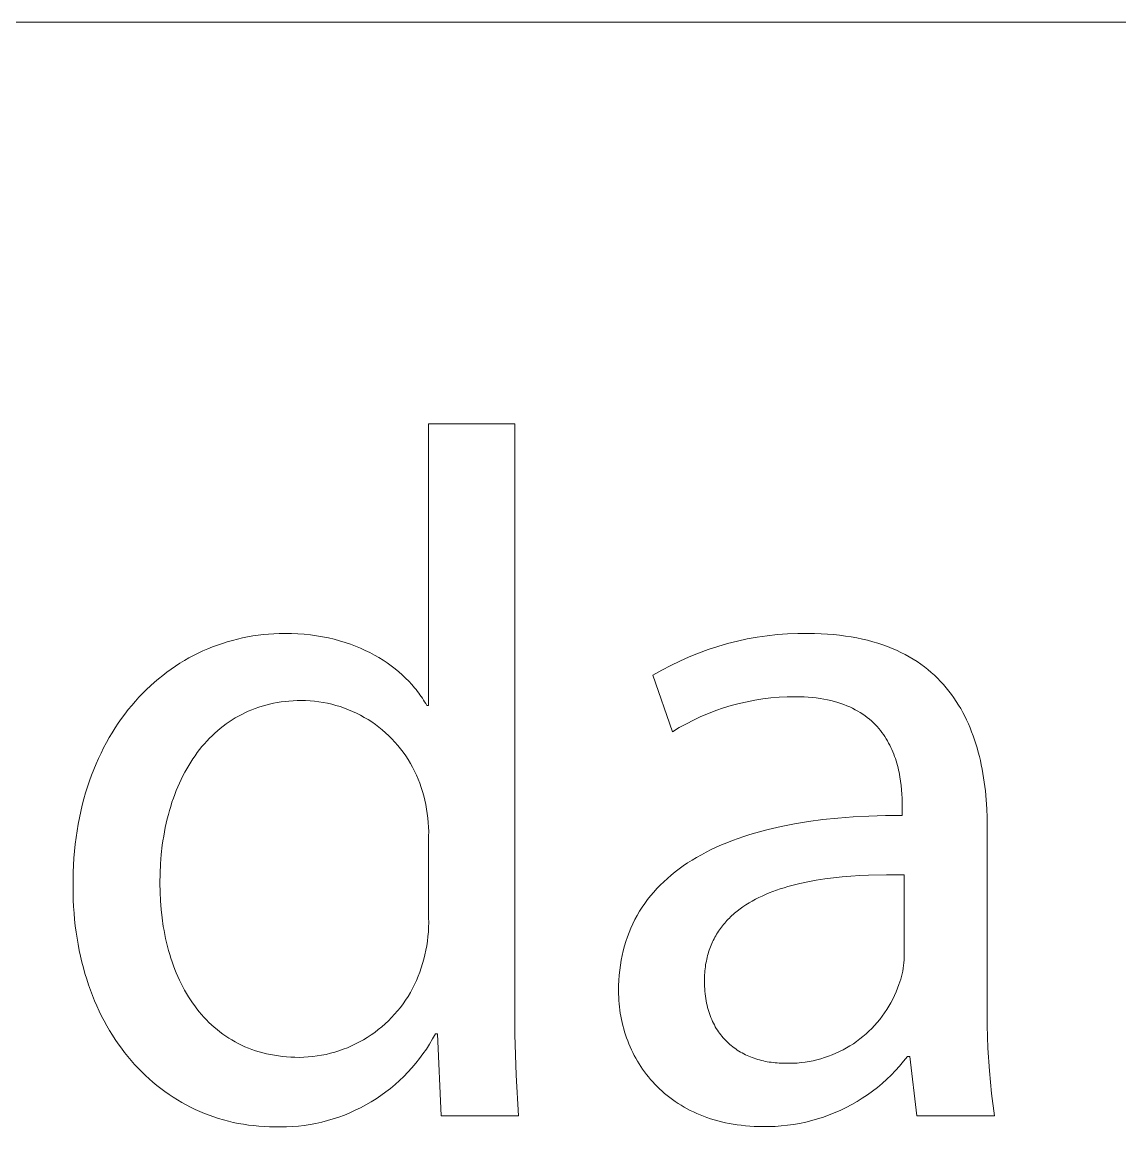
# Model space of a CAD drawing. Header units: millimetres. Extents: x -2163 to 4354, y -841 to 3711.
# Drawn here: x 4141.4 to 4214.9, y -186.7 to -112.8 of the extents above; entities that cross this region are included whole.
import ezdxf

# ---------------------------------------------------------------- set-up
doc = ezdxf.new("R2010")
doc.units = ezdxf.units.MM
doc.header["$MEASUREMENT"] = 0
doc.layers.add('Domyślny', color=7, linetype='Continuous', true_color=0x000000)

msp = doc.modelspace()

# ---------------------------------------------------------------- linework, layer by layer
at = {"layer": 'Domyślny', "color": 18, "lineweight": 15, "true_color": 0x000000}
for p, q in [((4347.689, -112.813), (1891.213, -112.813)), ((4168.602, -158.528), (4168.602, -139.692)), ((4168.602, -139.692), (4174.374, -139.692)), ((4174.374, -139.692), (4174.374, -177.819)), ((4157.892, -153.753), (4158.248, -153.729)), ((4158.248, -153.729), (4158.607, -153.715)), ((4158.607, -153.715), (4158.967, -153.71)), ((4158.967, -153.71), (4159.412, -153.717)), ((4159.412, -153.717), (4159.848, -153.736)), ((4192.627, -153.744), (4193.306, -153.717)), ((4193.306, -153.717), (4193.986, -153.715)), ((4193.986, -153.715), (4194.433, -153.72)), ((4194.433, -153.72), (4194.869, -153.734)), ((4194.869, -153.734), (4195.294, -153.757)), ((4154.463, -154.488), (4154.793, -154.374)), ((4154.793, -154.374), (4155.126, -154.27)), ((4155.126, -154.27), (4155.463, -154.173)), ((4155.463, -154.173), (4155.802, -154.086)), ((4155.802, -154.086), (4156.144, -154.008)), ((4156.144, -154.008), (4156.488, -153.939)), ((4156.488, -153.939), (4156.836, -153.878)), ((4156.836, -153.878), (4157.186, -153.827)), ((4157.186, -153.827), (4157.538, -153.785)), ((4157.538, -153.785), (4157.892, -153.753)), ((4159.848, -153.736), (4160.276, -153.768)), ((4160.276, -153.768), (4160.694, -153.812)), ((4160.694, -153.812), (4161.103, -153.868)), ((4161.103, -153.868), (4161.502, -153.936)), ((4161.502, -153.936), (4161.893, -154.014)), ((4161.893, -154.014), (4162.274, -154.103)), ((4162.274, -154.103), (4162.646, -154.203)), ((4162.646, -154.203), (4163.008, -154.312)), ((4163.008, -154.312), (4163.361, -154.431)), ((4163.361, -154.431), (4163.704, -154.56)), ((4187.951, -154.58), (4188.605, -154.391)), ((4188.605, -154.391), (4189.265, -154.225)), ((4189.265, -154.225), (4189.929, -154.083)), ((4189.929, -154.083), (4190.599, -153.963)), ((4190.599, -153.963), (4191.272, -153.866)), ((4191.272, -153.866), (4191.948, -153.793)), ((4191.948, -153.793), (4192.627, -153.744)), ((4195.294, -153.757), (4195.709, -153.79)), ((4195.709, -153.79), (4196.114, -153.832)), ((4196.114, -153.832), (4196.509, -153.883)), ((4196.509, -153.883), (4196.893, -153.942)), ((4196.893, -153.942), (4197.268, -154.01)), ((4197.268, -154.01), (4197.633, -154.086)), ((4197.633, -154.086), (4197.989, -154.17)), ((4197.989, -154.17), (4198.335, -154.263)), ((4198.335, -154.263), (4198.672, -154.363)), ((4198.672, -154.363), (4198.999, -154.472)), ((4198.999, -154.472), (4199.317, -154.587)), ((4152.558, -155.352), (4152.866, -155.187)), ((4152.866, -155.187), (4153.178, -155.03)), ((4153.178, -155.03), (4153.494, -154.882)), ((4153.494, -154.882), (4153.813, -154.742)), ((4153.813, -154.742), (4154.137, -154.611)), ((4154.137, -154.611), (4154.463, -154.488)), ((4163.704, -154.56), (4164.038, -154.697)), ((4164.038, -154.697), (4164.362, -154.843)), ((4164.362, -154.843), (4164.676, -154.997)), ((4164.676, -154.997), (4164.981, -155.159)), ((4164.981, -155.159), (4165.275, -155.328)), ((4186.036, -155.279), (4186.666, -155.024)), ((4186.666, -155.024), (4187.305, -154.791)), ((4187.305, -154.791), (4187.951, -154.58)), ((4199.317, -154.587), (4199.626, -154.711)), ((4199.626, -154.711), (4199.926, -154.841)), ((4199.926, -154.841), (4200.217, -154.979)), ((4200.217, -154.979), (4200.5, -155.124)), ((4200.5, -155.124), (4200.774, -155.275)), ((4151.368, -156.097), (4151.659, -155.898)), ((4151.659, -155.898), (4151.954, -155.708)), ((4151.954, -155.708), (4152.254, -155.526)), ((4152.254, -155.526), (4152.558, -155.352)), ((4165.275, -155.328), (4165.56, -155.505)), ((4165.56, -155.505), (4165.835, -155.689)), ((4165.835, -155.689), (4166.099, -155.878)), ((4166.099, -155.878), (4166.354, -156.074)), ((4184.203, -156.174), (4184.803, -155.855)), ((4184.803, -155.855), (4185.415, -155.556)), ((4185.415, -155.556), (4186.036, -155.279)), ((4200.774, -155.275), (4201.039, -155.433)), ((4201.039, -155.433), (4201.296, -155.598)), ((4201.296, -155.598), (4201.544, -155.769)), ((4201.544, -155.769), (4201.785, -155.946)), ((4201.785, -155.946), (4202.017, -156.129)), ((4150.522, -156.741), (4150.799, -156.518)), ((4150.799, -156.518), (4151.081, -156.304)), ((4151.081, -156.304), (4151.368, -156.097)), ((4166.354, -156.074), (4166.598, -156.276)), ((4166.598, -156.276), (4166.833, -156.483)), ((4166.833, -156.483), (4167.057, -156.695)), ((4183.614, -156.514), (4184.203, -156.174)), ((4184.916, -160.29), (4183.614, -156.514)), ((4202.017, -156.129), (4202.242, -156.319)), ((4202.242, -156.319), (4202.458, -156.513)), ((4202.458, -156.513), (4202.667, -156.714)), ((4149.722, -157.458), (4149.983, -157.211)), ((4149.983, -157.211), (4150.25, -156.972)), ((4150.25, -156.972), (4150.522, -156.741)), ((4167.057, -156.695), (4167.27, -156.912)), ((4167.27, -156.912), (4167.474, -157.132)), ((4167.474, -157.132), (4167.571, -157.244)), ((4167.571, -157.244), (4167.666, -157.357)), ((4167.666, -157.357), (4167.759, -157.471)), ((4202.667, -156.714), (4202.868, -156.92)), ((4202.868, -156.92), (4203.062, -157.131)), ((4203.062, -157.131), (4203.249, -157.347)), ((4203.249, -157.347), (4203.428, -157.568)), ((4148.969, -158.246), (4149.214, -157.976)), ((4149.214, -157.976), (4149.465, -157.713)), ((4149.465, -157.713), (4149.722, -157.458)), ((4167.759, -157.471), (4167.849, -157.586)), ((4167.849, -157.586), (4167.936, -157.701)), ((4167.936, -157.701), (4168.02, -157.817)), ((4168.02, -157.817), (4168.102, -157.934)), ((4168.102, -157.934), (4168.182, -158.052)), ((4168.182, -158.052), (4168.258, -158.17)), ((4168.258, -158.17), (4168.332, -158.289)), ((4190.981, -158.094), (4190.446, -158.178)), ((4191.518, -158.029), (4190.981, -158.094)), ((4192.058, -157.982), (4191.518, -158.029)), ((4192.599, -157.955), (4192.058, -157.982)), ((4193.14, -157.946), (4192.599, -157.955)), ((4193.438, -157.95), (4193.14, -157.946)), ((4193.728, -157.96), (4193.438, -157.95)), ((4194.009, -157.977), (4193.728, -157.96)), ((4194.283, -158), (4194.009, -157.977)), ((4194.548, -158.029), (4194.283, -158)), ((4194.806, -158.064), (4194.548, -158.029)), ((4195.056, -158.106), (4194.806, -158.064)), ((4195.298, -158.153), (4195.056, -158.106)), ((4195.533, -158.206), (4195.298, -158.153)), ((4203.428, -157.568), (4203.599, -157.794)), ((4203.599, -157.794), (4203.764, -158.025)), ((4203.764, -158.025), (4203.922, -158.26)), ((4148.267, -159.103), (4148.495, -158.809)), ((4148.495, -158.809), (4148.729, -158.524)), ((4148.729, -158.524), (4148.969, -158.246)), ((4156.76, -158.818), (4156.532, -158.914)), ((4156.993, -158.729), (4156.76, -158.818)), ((4157.229, -158.647), (4156.993, -158.729)), ((4157.469, -158.571), (4157.229, -158.647)), ((4157.713, -158.502), (4157.469, -158.571)), ((4157.96, -158.44), (4157.713, -158.502)), ((4158.211, -158.385), (4157.96, -158.44)), ((4158.466, -158.337), (4158.211, -158.385)), ((4158.725, -158.296), (4158.466, -158.337)), ((4158.988, -158.263), (4158.725, -158.296)), ((4159.254, -158.236), (4158.988, -158.263)), ((4159.523, -158.218), (4159.254, -158.236)), ((4159.797, -158.206), (4159.523, -158.218)), ((4160.074, -158.202), (4159.797, -158.206)), ((4160.368, -158.207), (4160.074, -158.202)), ((4160.662, -158.222), (4160.368, -158.207)), ((4160.955, -158.247), (4160.662, -158.222)), ((4161.248, -158.282), (4160.955, -158.247)), ((4161.539, -158.328), (4161.248, -158.282)), ((4161.828, -158.384), (4161.539, -158.328)), ((4162.115, -158.449), (4161.828, -158.384)), ((4162.399, -158.525), (4162.115, -158.449)), ((4162.681, -158.61), (4162.399, -158.525)), ((4162.959, -158.706), (4162.681, -158.61)), ((4163.234, -158.811), (4162.959, -158.706)), ((4163.506, -158.925), (4163.234, -158.811)), ((4168.332, -158.289), (4168.403, -158.408)), ((4168.403, -158.408), (4168.472, -158.528)), ((4168.472, -158.528), (4168.602, -158.528)), ((4187.833, -158.873), (4187.327, -159.067)), ((4188.345, -158.698), (4187.833, -158.873)), ((4188.863, -158.541), (4188.345, -158.698)), ((4189.387, -158.401), (4188.863, -158.541)), ((4189.914, -158.28), (4189.387, -158.401)), ((4190.446, -158.178), (4189.914, -158.28)), ((4195.761, -158.264), (4195.533, -158.206)), ((4195.981, -158.327), (4195.761, -158.264)), ((4196.194, -158.396), (4195.981, -158.327)), ((4196.4, -158.47), (4196.194, -158.396)), ((4196.6, -158.548), (4196.4, -158.47)), ((4196.792, -158.632), (4196.6, -158.548)), ((4196.978, -158.719), (4196.792, -158.632)), ((4197.157, -158.812), (4196.978, -158.719)), ((4197.33, -158.908), (4197.157, -158.812)), ((4197.497, -159.008), (4197.33, -158.908)), ((4203.922, -158.26), (4204.073, -158.5)), ((4204.073, -158.5), (4204.218, -158.743)), ((4204.218, -158.743), (4204.355, -158.991)), ((4147.83, -159.711), (4148.045, -159.403)), ((4148.045, -159.403), (4148.267, -159.103)), ((4155.245, -159.624), (4155.044, -159.764)), ((4155.449, -159.49), (4155.245, -159.624)), ((4155.658, -159.362), (4155.449, -159.49)), ((4155.87, -159.241), (4155.658, -159.362)), ((4156.087, -159.126), (4155.87, -159.241)), ((4156.308, -159.017), (4156.087, -159.126)), ((4156.532, -158.914), (4156.308, -159.017)), ((4163.773, -159.049), (4163.506, -158.925)), ((4164.035, -159.182), (4163.773, -159.049)), ((4164.293, -159.324), (4164.035, -159.182)), ((4164.546, -159.475), (4164.293, -159.324)), ((4164.793, -159.635), (4164.546, -159.475)), ((4165.035, -159.803), (4164.793, -159.635)), ((4186.337, -159.505), (4185.854, -159.75)), ((4186.828, -159.277), (4186.337, -159.505)), ((4187.327, -159.067), (4186.828, -159.277)), ((4197.657, -159.113), (4197.497, -159.008)), ((4197.811, -159.221), (4197.657, -159.113)), ((4197.959, -159.333), (4197.811, -159.221)), ((4198.102, -159.448), (4197.959, -159.333)), ((4198.238, -159.567), (4198.102, -159.448)), ((4198.369, -159.688), (4198.238, -159.567)), ((4204.355, -158.991), (4204.487, -159.242)), ((4204.487, -159.242), (4204.611, -159.498)), ((4204.611, -159.498), (4204.73, -159.756)), ((4147.221, -160.68), (4147.417, -160.35)), ((4147.417, -160.35), (4147.62, -160.027)), ((4147.62, -160.027), (4147.83, -159.711)), ((4154.283, -160.383), (4154.103, -160.553)), ((4154.467, -160.22), (4154.283, -160.383)), ((4154.655, -160.062), (4154.467, -160.22)), ((4154.848, -159.91), (4154.655, -160.062)), ((4155.044, -159.764), (4154.848, -159.91)), ((4165.27, -159.98), (4165.035, -159.803)), ((4165.499, -160.165), (4165.27, -159.98)), ((4165.722, -160.357), (4165.499, -160.165)), ((4165.938, -160.557), (4165.722, -160.357)), ((4185.38, -160.012), (4184.916, -160.29)), ((4185.854, -159.75), (4185.38, -160.012)), ((4198.494, -159.813), (4198.369, -159.688)), ((4198.614, -159.941), (4198.494, -159.813)), ((4198.729, -160.071), (4198.614, -159.941)), ((4198.839, -160.204), (4198.729, -160.071)), ((4198.943, -160.339), (4198.839, -160.204)), ((4199.043, -160.476), (4198.943, -160.339)), ((4204.73, -159.756), (4204.842, -160.019)), ((4204.842, -160.019), (4204.949, -160.284)), ((4204.949, -160.284), (4205.049, -160.553)), ((4146.848, -161.363), (4147.031, -161.018)), ((4147.031, -161.018), (4147.221, -160.68)), ((4153.589, -161.093), (4153.426, -161.284)), ((4153.756, -160.908), (4153.589, -161.093)), ((4153.928, -160.727), (4153.756, -160.908)), ((4154.103, -160.553), (4153.928, -160.727)), ((4166.147, -160.765), (4165.938, -160.557)), ((4166.348, -160.98), (4166.147, -160.765)), ((4166.542, -161.202), (4166.348, -160.98)), ((4199.137, -160.615), (4199.043, -160.476)), ((4199.227, -160.757), (4199.137, -160.615)), ((4199.313, -160.9), (4199.227, -160.757)), ((4199.394, -161.044), (4199.313, -160.9)), ((4199.47, -161.191), (4199.394, -161.044)), ((4205.049, -160.553), (4205.144, -160.824)), ((4205.144, -160.824), (4205.233, -161.098)), ((4205.233, -161.098), (4205.316, -161.375)), ((4146.503, -162.073), (4146.672, -161.714)), ((4146.672, -161.714), (4146.848, -161.363)), ((4153.113, -161.683), (4152.964, -161.889)), ((4153.268, -161.481), (4153.113, -161.683)), ((4153.426, -161.284), (4153.268, -161.481)), ((4166.728, -161.43), (4166.542, -161.202)), ((4166.905, -161.664), (4166.728, -161.43)), ((4167.075, -161.905), (4166.905, -161.664)), ((4199.542, -161.338), (4199.47, -161.191)), ((4199.61, -161.486), (4199.542, -161.338)), ((4199.674, -161.636), (4199.61, -161.486)), ((4199.735, -161.786), (4199.674, -161.636)), ((4199.791, -161.937), (4199.735, -161.786)), ((4205.316, -161.375), (4205.394, -161.654)), ((4205.394, -161.654), (4205.466, -161.936)), ((4146.187, -162.812), (4146.341, -162.439)), ((4146.341, -162.439), (4146.503, -162.073)), ((4152.54, -162.54), (4152.408, -162.766)), ((4152.677, -162.318), (4152.54, -162.54)), ((4152.818, -162.101), (4152.677, -162.318)), ((4152.964, -161.889), (4152.818, -162.101)), ((4167.236, -162.152), (4167.075, -161.905)), ((4167.388, -162.404), (4167.236, -162.152)), ((4167.532, -162.661), (4167.388, -162.404)), ((4199.844, -162.089), (4199.791, -161.937)), ((4199.893, -162.241), (4199.844, -162.089)), ((4199.938, -162.393), (4199.893, -162.241)), ((4199.981, -162.545), (4199.938, -162.393)), ((4200.02, -162.697), (4199.981, -162.545)), ((4205.466, -161.936), (4205.534, -162.219)), ((4205.534, -162.219), (4205.596, -162.505)), ((4205.596, -162.505), (4205.653, -162.793)), ((4145.9, -163.579), (4146.04, -163.192)), ((4146.04, -163.192), (4146.187, -162.812)), ((4152.157, -163.233), (4152.038, -163.474)), ((4152.28, -162.997), (4152.157, -163.233)), ((4152.408, -162.766), (4152.28, -162.997)), ((4167.666, -162.923), (4167.532, -162.661)), ((4167.791, -163.189), (4167.666, -162.923)), ((4167.907, -163.46), (4167.791, -163.189)), ((4200.056, -162.848), (4200.02, -162.697)), ((4200.088, -163), (4200.056, -162.848)), ((4200.146, -163.3), (4200.088, -163)), ((4200.193, -163.598), (4200.146, -163.3)), ((4205.653, -162.793), (4205.705, -163.082)), ((4205.705, -163.082), (4205.795, -163.665)), ((4145.644, -164.373), (4145.768, -163.973)), ((4145.768, -163.973), (4145.9, -163.579)), ((4151.815, -163.968), (4151.71, -164.222)), ((4151.924, -163.719), (4151.815, -163.968)), ((4152.038, -163.474), (4151.924, -163.719)), ((4168.014, -163.734), (4167.907, -163.46)), ((4168.11, -164.012), (4168.014, -163.734)), ((4168.197, -164.293), (4168.11, -164.012)), ((4200.23, -163.89), (4200.193, -163.598)), ((4200.258, -164.177), (4200.23, -163.89)), ((4205.795, -163.665), (4205.866, -164.252)), ((4145.42, -165.194), (4145.528, -164.78)), ((4145.528, -164.78), (4145.644, -164.373)), ((4151.514, -164.742), (4151.423, -165.009)), ((4151.609, -164.48), (4151.514, -164.742)), ((4151.71, -164.222), (4151.609, -164.48)), ((4168.274, -164.578), (4168.197, -164.293)), ((4168.341, -164.864), (4168.274, -164.578)), ((4200.278, -164.456), (4200.258, -164.177)), ((4200.291, -164.726), (4200.278, -164.456)), ((4200.299, -164.987), (4200.291, -164.726)), ((4205.866, -164.252), (4205.92, -164.844)), ((4145.32, -165.614), (4145.42, -165.194)), ((4151.255, -165.554), (4151.178, -165.832)), ((4151.336, -165.279), (4151.255, -165.554)), ((4151.423, -165.009), (4151.336, -165.279)), ((4168.409, -165.16), (4168.341, -164.864)), ((4168.467, -165.459), (4168.409, -165.16)), ((4168.514, -165.759), (4168.467, -165.459)), ((4200.301, -165.237), (4200.299, -164.987)), ((4200.301, -165.888), (4200.301, -165.237)), ((4205.92, -164.844), (4205.958, -165.437)), ((4205.958, -165.437), (4205.979, -166.032)), ((4145.146, -166.475), (4145.229, -166.041)), ((4145.229, -166.041), (4145.32, -165.614)), ((4151.106, -166.114), (4151.039, -166.4)), ((4151.178, -165.832), (4151.106, -166.114)), ((4168.552, -166.06), (4168.514, -165.759)), ((4168.58, -166.362), (4168.552, -166.06)), ((4193.088, -166.448), (4194.02, -166.295)), ((4194.02, -166.295), (4194.986, -166.166)), ((4194.986, -166.166), (4195.984, -166.062)), ((4195.984, -166.062), (4197.015, -165.982)), ((4197.015, -165.982), (4198.078, -165.926)), ((4198.078, -165.926), (4199.174, -165.895)), ((4199.174, -165.895), (4200.301, -165.888)), ((4205.979, -166.032), (4205.986, -166.626)), ((4145.005, -167.361), (4145.071, -166.914)), ((4145.071, -166.914), (4145.146, -166.475)), ((4150.919, -166.982), (4150.866, -167.279)), ((4150.976, -166.689), (4150.919, -166.982)), ((4151.039, -166.4), (4150.976, -166.689)), ((4168.597, -166.666), (4168.58, -166.362)), ((4168.605, -166.969), (4168.597, -166.666)), ((4168.602, -167.273), (4168.605, -166.969)), ((4190.493, -167.048), (4190.905, -166.934)), ((4190.905, -166.934), (4191.324, -166.825)), ((4191.324, -166.825), (4192.189, -166.624)), ((4192.189, -166.624), (4193.088, -166.448)), ((4205.986, -166.626), (4205.986, -178.431)), ((4144.948, -167.813), (4145.005, -167.361)), ((4150.818, -167.579), (4150.775, -167.882)), ((4150.866, -167.279), (4150.818, -167.579)), ((4168.602, -172.741), (4168.602, -167.273)), ((4188.206, -167.86), (4188.566, -167.71)), ((4188.566, -167.71), (4188.934, -167.566)), ((4188.934, -167.566), (4189.311, -167.428)), ((4189.311, -167.428), (4189.696, -167.296)), ((4189.696, -167.296), (4190.091, -167.169)), ((4190.091, -167.169), (4190.493, -167.048)), ((4144.861, -168.737), (4144.9, -168.272)), ((4144.9, -168.272), (4144.948, -167.813)), ((4150.704, -168.498), (4150.653, -169.127)), ((4150.775, -167.882), (4150.704, -168.498)), ((4186.541, -168.694), (4186.856, -168.516)), ((4186.856, -168.516), (4187.18, -168.343)), ((4187.18, -168.343), (4187.514, -168.176)), ((4187.514, -168.176), (4187.856, -168.015)), ((4187.856, -168.015), (4188.206, -167.86)), ((4144.81, -169.685), (4144.831, -169.208)), ((4144.831, -169.208), (4144.861, -168.737)), ((4150.653, -169.127), (4150.623, -169.768)), ((4185.648, -169.262), (4185.936, -169.067)), ((4185.936, -169.067), (4186.234, -168.878)), ((4186.234, -168.878), (4186.541, -168.694)), ((4144.799, -170.169), (4144.81, -169.685)), ((4150.623, -169.768), (4150.613, -170.419)), ((4184.583, -170.098), (4184.836, -169.881)), ((4184.836, -169.881), (4185.097, -169.669)), ((4185.097, -169.669), (4185.368, -169.463)), ((4185.368, -169.463), (4185.648, -169.262)), ((4196.28, -169.994), (4195.697, -170.056)), ((4196.869, -169.944), (4196.28, -169.994)), ((4197.461, -169.905), (4196.869, -169.944)), ((4198.056, -169.877), (4197.461, -169.905)), ((4199.248, -169.851), (4198.056, -169.877)), ((4200.431, -169.86), (4199.248, -169.851)), ((4200.431, -175.371), (4200.431, -169.86)), ((4144.797, -170.658), (4144.799, -170.169)), ((4144.801, -171.105), (4144.797, -170.658)), ((4150.613, -170.419), (4150.622, -171.012)), ((4183.881, -170.783), (4184.106, -170.549)), ((4184.106, -170.549), (4184.34, -170.321)), ((4184.34, -170.321), (4184.583, -170.098)), ((4192.39, -170.724), (4192.135, -170.805)), ((4192.649, -170.647), (4192.39, -170.724)), ((4192.911, -170.574), (4192.649, -170.647)), ((4193.446, -170.441), (4192.911, -170.574)), ((4193.993, -170.323), (4193.446, -170.441)), ((4194.552, -170.22), (4193.993, -170.323)), ((4195.12, -170.131), (4194.552, -170.22)), ((4195.697, -170.056), (4195.12, -170.131)), ((4144.814, -171.548), (4144.801, -171.105)), ((4150.622, -171.012), (4150.649, -171.598)), ((4183.261, -171.517), (4183.458, -171.267)), ((4183.458, -171.267), (4183.665, -171.022)), ((4183.665, -171.022), (4183.881, -170.783)), ((4190.698, -171.386), (4190.475, -171.499)), ((4190.926, -171.277), (4190.698, -171.386)), ((4191.158, -171.174), (4190.926, -171.277)), ((4191.396, -171.075), (4191.158, -171.174)), ((4191.638, -170.98), (4191.396, -171.075)), ((4191.885, -170.891), (4191.638, -170.98)), ((4192.135, -170.805), (4191.885, -170.891)), ((4144.835, -171.986), (4144.814, -171.548)), ((4144.865, -172.419), (4144.835, -171.986)), ((4150.649, -171.598), (4150.694, -172.176)), ((4150.694, -172.176), (4150.758, -172.746)), ((4182.725, -172.3), (4182.895, -172.034)), ((4182.895, -172.034), (4183.073, -171.773)), ((4183.073, -171.773), (4183.261, -171.517)), ((4189.446, -172.14), (4189.258, -172.284)), ((4189.64, -172.002), (4189.446, -172.14)), ((4189.84, -171.868), (4189.64, -172.002)), ((4190.046, -171.74), (4189.84, -171.868)), ((4190.258, -171.617), (4190.046, -171.74)), ((4190.475, -171.499), (4190.258, -171.617)), ((4144.903, -172.847), (4144.865, -172.419)), ((4144.949, -173.271), (4144.903, -172.847)), ((4150.758, -172.746), (4150.84, -173.306)), ((4168.607, -173.053), (4168.602, -172.741)), ((4182.274, -173.131), (4182.415, -172.848)), ((4182.415, -172.848), (4182.565, -172.571)), ((4182.565, -172.571), (4182.725, -172.3)), ((4188.572, -172.915), (4188.494, -173.001)), ((4188.652, -172.831), (4188.572, -172.915)), ((4188.733, -172.749), (4188.652, -172.831)), ((4188.816, -172.668), (4188.733, -172.749)), ((4188.901, -172.589), (4188.816, -172.668)), ((4188.988, -172.51), (4188.901, -172.589)), ((4189.076, -172.434), (4188.988, -172.51)), ((4189.166, -172.358), (4189.076, -172.434)), ((4189.258, -172.284), (4189.166, -172.358)), ((4145.003, -173.689), (4144.949, -173.271)), ((4145.065, -174.102), (4145.003, -173.689)), ((4150.84, -173.306), (4150.888, -173.582)), ((4150.888, -173.582), (4150.94, -173.856)), ((4168.557, -173.987), (4168.585, -173.677)), ((4168.585, -173.677), (4168.601, -173.365)), ((4168.601, -173.365), (4168.607, -173.053)), ((4182.021, -173.711), (4182.143, -173.418)), ((4182.143, -173.418), (4182.274, -173.131)), ((4188, -173.639), (4187.937, -173.736)), ((4188.065, -173.543), (4188, -173.639)), ((4188.132, -173.449), (4188.065, -173.543)), ((4188.2, -173.356), (4188.132, -173.449)), ((4188.271, -173.265), (4188.2, -173.356)), ((4188.343, -173.175), (4188.271, -173.265)), ((4188.418, -173.087), (4188.343, -173.175)), ((4188.494, -173.001), (4188.418, -173.087)), ((4145.134, -174.51), (4145.065, -174.102)), ((4150.94, -173.856), (4150.997, -174.127)), ((4150.997, -174.127), (4151.058, -174.395)), ((4151.058, -174.395), (4151.124, -174.66)), ((4168.471, -174.605), (4168.519, -174.297)), ((4168.519, -174.297), (4168.557, -173.987)), ((4181.713, -174.621), (4181.806, -174.312)), ((4181.806, -174.312), (4181.909, -174.009)), ((4181.909, -174.009), (4182.021, -173.711)), ((4187.602, -174.352), (4187.554, -174.46)), ((4187.653, -174.245), (4187.602, -174.352)), ((4187.705, -174.14), (4187.653, -174.245)), ((4187.76, -174.037), (4187.705, -174.14)), ((4187.817, -173.935), (4187.76, -174.037)), ((4187.876, -173.835), (4187.817, -173.935)), ((4187.937, -173.736), (4187.876, -173.835)), ((4145.212, -174.912), (4145.134, -174.51)), ((4145.297, -175.31), (4145.212, -174.912)), ((4151.124, -174.66), (4151.195, -174.923)), ((4151.195, -174.923), (4151.27, -175.182)), ((4168.341, -175.215), (4168.411, -174.911)), ((4168.411, -174.911), (4168.471, -174.605)), ((4181.556, -175.253), (4181.629, -174.934)), ((4181.629, -174.934), (4181.713, -174.621)), ((4187.308, -175.143), (4187.275, -175.263)), ((4187.344, -175.025), (4187.308, -175.143)), ((4187.381, -174.909), (4187.344, -175.025)), ((4187.421, -174.794), (4187.381, -174.909)), ((4187.463, -174.681), (4187.421, -174.794)), ((4187.507, -174.57), (4187.463, -174.681)), ((4187.554, -174.46), (4187.507, -174.57)), ((4145.39, -175.702), (4145.297, -175.31)), ((4145.49, -176.088), (4145.39, -175.702)), ((4151.27, -175.182), (4151.349, -175.438)), ((4151.349, -175.438), (4151.434, -175.69)), ((4151.434, -175.69), (4151.522, -175.939)), ((4168.109, -176.086), (4168.197, -175.798)), ((4168.197, -175.798), (4168.274, -175.508)), ((4168.274, -175.508), (4168.341, -175.215)), ((4181.393, -176.24), (4181.437, -175.906)), ((4181.437, -175.906), (4181.492, -175.577)), ((4181.492, -175.577), (4181.556, -175.253)), ((4187.145, -175.887), (4187.126, -176.017)), ((4187.167, -175.759), (4187.145, -175.887)), ((4187.19, -175.633), (4187.167, -175.759)), ((4187.216, -175.508), (4187.19, -175.633)), ((4187.245, -175.385), (4187.216, -175.508)), ((4187.275, -175.263), (4187.245, -175.385)), ((4200.392, -175.929), (4200.411, -175.744)), ((4200.411, -175.744), (4200.425, -175.558)), ((4200.425, -175.558), (4200.431, -175.371)), ((4145.598, -176.469), (4145.49, -176.088)), ((4145.713, -176.844), (4145.598, -176.469)), ((4151.522, -175.939), (4151.616, -176.185)), ((4151.616, -176.185), (4151.713, -176.427)), ((4151.713, -176.427), (4151.816, -176.666)), ((4167.904, -176.65), (4168.012, -176.37)), ((4168.012, -176.37), (4168.109, -176.086)), ((4181.333, -176.924), (4181.358, -176.58)), ((4181.358, -176.58), (4181.393, -176.24)), ((4187.076, -176.555), (4187.069, -176.694)), ((4187.085, -176.418), (4187.076, -176.555)), ((4187.096, -176.283), (4187.085, -176.418)), ((4187.11, -176.149), (4187.096, -176.283)), ((4187.126, -176.017), (4187.11, -176.149)), ((4200.253, -176.661), (4200.297, -176.48)), ((4200.297, -176.48), (4200.335, -176.297)), ((4200.335, -176.297), (4200.367, -176.114)), ((4200.367, -176.114), (4200.392, -175.929)), ((4145.835, -177.214), (4145.713, -176.844)), ((4145.964, -177.577), (4145.835, -177.214)), ((4151.816, -176.666), (4151.923, -176.901)), ((4151.923, -176.901), (4152.034, -177.131)), ((4152.034, -177.131), (4152.15, -177.358)), ((4152.15, -177.358), (4152.271, -177.581)), ((4167.525, -177.468), (4167.661, -177.2)), ((4167.661, -177.2), (4167.787, -176.927)), ((4167.787, -176.927), (4167.904, -176.65)), ((4181.314, -177.628), (4181.319, -177.274)), ((4181.319, -177.274), (4181.333, -176.924)), ((4187.065, -176.835), (4187.064, -176.977)), ((4187.064, -176.977), (4187.066, -177.151)), ((4187.069, -176.694), (4187.065, -176.835)), ((4187.066, -177.151), (4187.071, -177.321)), ((4187.071, -177.321), (4187.08, -177.489)), ((4199.993, -177.446), (4200.084, -177.194)), ((4200.084, -177.194), (4200.146, -177.018)), ((4200.146, -177.018), (4200.202, -176.841)), ((4200.202, -176.841), (4200.253, -176.661)), ((4146.1, -177.935), (4145.964, -177.577)), ((4146.243, -178.287), (4146.1, -177.935)), ((4152.271, -177.581), (4152.396, -177.8)), ((4152.396, -177.8), (4152.526, -178.014)), ((4152.526, -178.014), (4152.66, -178.224)), ((4167.063, -178.241), (4167.226, -177.989)), ((4167.226, -177.989), (4167.38, -177.731)), ((4167.38, -177.731), (4167.525, -177.468)), ((4174.374, -177.819), (4174.382, -180.541)), ((4181.316, -177.842), (4181.314, -177.628)), ((4181.323, -178.055), (4181.316, -177.842)), ((4181.335, -178.268), (4181.323, -178.055)), ((4187.08, -177.489), (4187.093, -177.654)), ((4187.093, -177.654), (4187.108, -177.816)), ((4187.108, -177.816), (4187.128, -177.975)), ((4187.128, -177.975), (4187.15, -178.131)), ((4199.667, -178.181), (4199.784, -177.94)), ((4199.784, -177.94), (4199.893, -177.695)), ((4199.893, -177.695), (4199.993, -177.446)), ((4146.393, -178.633), (4146.243, -178.287)), ((4146.55, -178.972), (4146.393, -178.633)), ((4152.66, -178.224), (4152.799, -178.429)), ((4152.799, -178.429), (4152.943, -178.63)), ((4152.943, -178.63), (4153.091, -178.826)), ((4153.091, -178.826), (4153.243, -179.018)), ((4166.523, -178.962), (4166.711, -178.728)), ((4166.711, -178.728), (4166.891, -178.488)), ((4166.891, -178.488), (4167.063, -178.241)), ((4181.352, -178.481), (4181.335, -178.268)), ((4181.374, -178.693), (4181.352, -178.481)), ((4181.4, -178.905), (4181.374, -178.693)), ((4187.15, -178.131), (4187.176, -178.285)), ((4187.176, -178.285), (4187.205, -178.435)), ((4187.205, -178.435), (4187.238, -178.583)), ((4187.238, -178.583), (4187.273, -178.728)), ((4187.273, -178.728), (4187.312, -178.87)), ((4199.268, -178.878), (4199.409, -178.65)), ((4199.409, -178.65), (4199.542, -178.418)), ((4199.542, -178.418), (4199.667, -178.181)), ((4205.986, -178.431), (4205.988, -179.946)), ((4146.713, -179.306), (4146.55, -178.972)), ((4146.883, -179.633), (4146.713, -179.306)), ((4153.243, -179.018), (4153.4, -179.205)), ((4153.4, -179.205), (4153.562, -179.386)), ((4153.562, -179.386), (4153.728, -179.563)), ((4153.728, -179.563), (4153.899, -179.734)), ((4165.911, -179.623), (4166.122, -179.41)), ((4166.122, -179.41), (4166.326, -179.189)), ((4166.326, -179.189), (4166.523, -178.962)), ((4181.431, -179.116), (4181.4, -178.905)), ((4181.467, -179.326), (4181.431, -179.116)), ((4181.508, -179.536), (4181.467, -179.326)), ((4181.553, -179.744), (4181.508, -179.536)), ((4187.312, -178.87), (4187.353, -179.009)), ((4187.353, -179.009), (4187.398, -179.145)), ((4187.398, -179.145), (4187.446, -179.279)), ((4187.446, -179.279), (4187.496, -179.41)), ((4187.496, -179.41), (4187.55, -179.537)), ((4187.55, -179.537), (4187.606, -179.663)), ((4198.629, -179.738), (4198.8, -179.531)), ((4198.8, -179.531), (4198.963, -179.319)), ((4198.963, -179.319), (4199.12, -179.101)), ((4199.12, -179.101), (4199.268, -178.878)), ((4147.059, -179.954), (4146.883, -179.633)), ((4147.242, -180.268), (4147.059, -179.954)), ((4147.431, -180.576), (4147.242, -180.268)), ((4153.899, -179.734), (4154.074, -179.901)), ((4154.074, -179.901), (4154.254, -180.062)), ((4154.254, -180.062), (4154.439, -180.217)), ((4154.439, -180.217), (4154.628, -180.367)), ((4164.994, -180.399), (4165.233, -180.217)), ((4165.233, -180.217), (4165.466, -180.027)), ((4165.466, -180.027), (4165.692, -179.829)), ((4165.692, -179.829), (4165.911, -179.623)), ((4181.603, -179.951), (4181.553, -179.744)), ((4181.658, -180.157), (4181.603, -179.951)), ((4181.718, -180.362), (4181.658, -180.157)), ((4187.606, -179.663), (4187.665, -179.785)), ((4187.665, -179.785), (4187.727, -179.904)), ((4187.727, -179.904), (4187.792, -180.021)), ((4187.792, -180.021), (4187.859, -180.135)), ((4187.859, -180.135), (4187.929, -180.246)), ((4187.929, -180.246), (4188.001, -180.354)), ((4197.878, -180.501), (4198.076, -180.32)), ((4198.076, -180.32), (4198.267, -180.132)), ((4198.267, -180.132), (4198.451, -179.938)), ((4198.451, -179.938), (4198.629, -179.738)), ((4205.988, -179.946), (4206.039, -181.461)), ((4147.626, -180.878), (4147.431, -180.576)), ((4147.827, -181.173), (4147.626, -180.878)), ((4154.628, -180.367), (4154.822, -180.512)), ((4154.822, -180.512), (4155.02, -180.65)), ((4155.02, -180.65), (4155.222, -180.783)), ((4155.222, -180.783), (4155.43, -180.91)), ((4155.43, -180.91), (4155.642, -181.031)), ((4155.642, -181.031), (4155.858, -181.146)), ((4163.711, -181.177), (4163.978, -181.04)), ((4163.978, -181.04), (4164.24, -180.893)), ((4164.24, -180.893), (4164.497, -180.737)), ((4164.497, -180.737), (4164.748, -180.572)), ((4164.748, -180.572), (4164.994, -180.399)), ((4168.866, -180.837), (4168.664, -181.178)), ((4169.058, -180.488), (4168.866, -180.837)), ((4169.188, -180.488), (4169.058, -180.488)), ((4169.448, -185.978), (4169.188, -180.488)), ((4174.382, -180.541), (4174.461, -183.261)), ((4181.782, -180.566), (4181.718, -180.362)), ((4181.851, -180.768), (4181.782, -180.566)), ((4181.925, -180.968), (4181.851, -180.768)), ((4182.004, -181.167), (4181.925, -180.968)), ((4188.001, -180.354), (4188.076, -180.46)), ((4188.076, -180.46), (4188.154, -180.563)), ((4188.154, -180.563), (4188.233, -180.663)), ((4188.233, -180.663), (4188.316, -180.76)), ((4188.316, -180.76), (4188.4, -180.855)), ((4188.4, -180.855), (4188.487, -180.947)), ((4188.487, -180.947), (4188.576, -181.036)), ((4188.576, -181.036), (4188.667, -181.122)), ((4197.03, -181.156), (4197.25, -181.003)), ((4197.25, -181.003), (4197.465, -180.843)), ((4197.465, -180.843), (4197.675, -180.676)), ((4197.675, -180.676), (4197.878, -180.501)), ((4148.034, -181.461), (4147.827, -181.173)), ((4148.247, -181.742), (4148.034, -181.461)), ((4148.465, -182.016), (4148.247, -181.742)), ((4155.858, -181.146), (4156.079, -181.254)), ((4156.079, -181.254), (4156.305, -181.357)), ((4156.305, -181.357), (4156.535, -181.452)), ((4156.535, -181.452), (4156.77, -181.542)), ((4156.77, -181.542), (4157.009, -181.625)), ((4157.009, -181.625), (4157.253, -181.701)), ((4157.253, -181.701), (4157.501, -181.77)), ((4157.501, -181.77), (4157.755, -181.832)), ((4161.732, -181.872), (4162.024, -181.802)), ((4162.024, -181.802), (4162.314, -181.723)), ((4162.314, -181.723), (4162.601, -181.633)), ((4162.601, -181.633), (4162.884, -181.534)), ((4162.884, -181.534), (4163.164, -181.425)), ((4163.164, -181.425), (4163.44, -181.306)), ((4163.44, -181.306), (4163.711, -181.177)), ((4168.449, -181.513), (4168.224, -181.84)), ((4168.664, -181.178), (4168.449, -181.513)), ((4182.087, -181.363), (4182.004, -181.167)), ((4182.175, -181.558), (4182.087, -181.363)), ((4182.268, -181.751), (4182.175, -181.558)), ((4182.366, -181.942), (4182.268, -181.751)), ((4188.667, -181.122), (4188.761, -181.205)), ((4188.761, -181.205), (4188.856, -181.286)), ((4188.856, -181.286), (4188.954, -181.364)), ((4188.954, -181.364), (4189.053, -181.44)), ((4189.053, -181.44), (4189.155, -181.512)), ((4189.155, -181.512), (4189.258, -181.582)), ((4189.258, -181.582), (4189.363, -181.65)), ((4189.363, -181.65), (4189.47, -181.714)), ((4189.47, -181.714), (4189.579, -181.776)), ((4189.579, -181.776), (4189.69, -181.835)), ((4195.611, -181.905), (4195.857, -181.8)), ((4195.857, -181.8), (4196.1, -181.688)), ((4196.1, -181.688), (4196.34, -181.567)), ((4196.34, -181.567), (4196.574, -181.438)), ((4196.574, -181.438), (4196.805, -181.3)), ((4196.805, -181.3), (4197.03, -181.156)), ((4206.039, -181.461), (4206.139, -182.973)), ((4148.689, -182.284), (4148.465, -182.016)), ((4148.919, -182.544), (4148.689, -182.284)), ((4149.155, -182.798), (4148.919, -182.544)), ((4157.755, -181.832), (4158.012, -181.888)), ((4158.012, -181.888), (4158.274, -181.936)), ((4158.274, -181.936), (4158.541, -181.977)), ((4158.541, -181.977), (4158.812, -182.011)), ((4158.812, -182.011), (4159.088, -182.038)), ((4159.088, -182.038), (4159.369, -182.057)), ((4159.369, -182.057), (4159.654, -182.068)), ((4159.654, -182.068), (4159.944, -182.072)), ((4159.944, -182.072), (4160.244, -182.065)), ((4160.244, -182.065), (4160.544, -182.047)), ((4160.544, -182.047), (4160.843, -182.019)), ((4160.843, -182.019), (4161.141, -181.98)), ((4161.141, -181.98), (4161.437, -181.931)), ((4161.437, -181.931), (4161.732, -181.872)), ((4167.74, -182.47), (4167.482, -182.773)), ((4167.987, -182.159), (4167.74, -182.47)), ((4168.224, -181.84), (4167.987, -182.159)), ((4182.468, -182.131), (4182.366, -181.942)), ((4182.575, -182.317), (4182.468, -182.131)), ((4182.687, -182.501), (4182.575, -182.317)), ((4182.803, -182.682), (4182.687, -182.501)), ((4189.69, -181.835), (4189.802, -181.892)), ((4189.802, -181.892), (4189.916, -181.946)), ((4189.916, -181.946), (4190.032, -181.997)), ((4190.032, -181.997), (4190.149, -182.045)), ((4190.149, -182.045), (4190.267, -182.091)), ((4190.267, -182.091), (4190.387, -182.134)), ((4190.387, -182.134), (4190.509, -182.175)), ((4190.509, -182.175), (4190.631, -182.213)), ((4190.631, -182.213), (4190.756, -182.248)), ((4190.756, -182.248), (4190.881, -182.28)), ((4190.881, -182.28), (4191.008, -182.31)), ((4191.008, -182.31), (4191.135, -182.338)), ((4191.135, -182.338), (4191.264, -182.362)), ((4191.264, -182.362), (4191.394, -182.384)), ((4191.394, -182.384), (4191.525, -182.404)), ((4191.525, -182.404), (4191.657, -182.421)), ((4191.657, -182.421), (4191.79, -182.435)), ((4191.79, -182.435), (4191.924, -182.447)), ((4191.924, -182.447), (4192.059, -182.456)), ((4192.059, -182.456), (4192.194, -182.462)), ((4192.194, -182.462), (4192.33, -182.466)), ((4192.33, -182.466), (4192.467, -182.467)), ((4192.467, -182.467), (4192.735, -182.47)), ((4192.735, -182.47), (4193.003, -182.464)), ((4193.003, -182.464), (4193.271, -182.449)), ((4193.271, -182.449), (4193.538, -182.424)), ((4193.538, -182.424), (4193.803, -182.391)), ((4193.803, -182.391), (4194.068, -182.348)), ((4194.068, -182.348), (4194.331, -182.296)), ((4194.331, -182.296), (4194.592, -182.236)), ((4194.592, -182.236), (4194.851, -182.166)), ((4194.851, -182.166), (4195.107, -182.088)), ((4195.107, -182.088), (4195.36, -182)), ((4195.36, -182), (4195.611, -181.905)), ((4200.393, -182.336), (4200.126, -182.652)), ((4200.648, -182.012), (4200.393, -182.336)), ((4200.822, -182.012), (4200.648, -182.012)), ((4201.278, -185.983), (4200.822, -182.012)), ((4149.395, -183.044), (4149.155, -182.798)), ((4149.641, -183.283), (4149.395, -183.044)), ((4149.893, -183.514), (4149.641, -183.283)), ((4167.214, -183.066), (4166.937, -183.351)), ((4167.482, -182.773), (4167.214, -183.066)), ((4174.461, -183.261), (4174.613, -185.978)), ((4182.924, -182.861), (4182.803, -182.682)), ((4183.05, -183.037), (4182.924, -182.861)), ((4183.181, -183.21), (4183.05, -183.037)), ((4183.316, -183.38), (4183.181, -183.21)), ((4199.56, -183.255), (4199.262, -183.541)), ((4199.848, -182.959), (4199.56, -183.255)), ((4200.126, -182.652), (4199.848, -182.959)), ((4206.139, -182.973), (4206.288, -184.48)), ((4150.149, -183.738), (4149.893, -183.514)), ((4150.41, -183.955), (4150.149, -183.738)), ((4150.677, -184.164), (4150.41, -183.955)), ((4166.353, -183.89), (4166.048, -184.144)), ((4166.649, -183.625), (4166.353, -183.89)), ((4166.937, -183.351), (4166.649, -183.625)), ((4183.456, -183.547), (4183.316, -183.38)), ((4183.6, -183.711), (4183.456, -183.547)), ((4183.749, -183.872), (4183.6, -183.711)), ((4183.903, -184.03), (4183.749, -183.872)), ((4184.062, -184.184), (4183.903, -184.03)), ((4198.954, -183.817), (4198.637, -184.081)), ((4199.262, -183.541), (4198.954, -183.817)), ((4150.948, -184.366), (4150.677, -184.164)), ((4151.223, -184.559), (4150.948, -184.366)), ((4151.504, -184.745), (4151.223, -184.559)), ((4151.789, -184.924), (4151.504, -184.745)), ((4165.412, -184.621), (4165.082, -184.843)), ((4165.734, -184.388), (4165.412, -184.621)), ((4166.048, -184.144), (4165.734, -184.388)), ((4184.225, -184.334), (4184.062, -184.184)), ((4184.393, -184.481), (4184.225, -184.334)), ((4184.566, -184.624), (4184.393, -184.481)), ((4184.743, -184.764), (4184.566, -184.624)), ((4184.925, -184.899), (4184.743, -184.764)), ((4197.975, -184.577), (4197.632, -184.807)), ((4198.31, -184.335), (4197.975, -184.577)), ((4198.637, -184.081), (4198.31, -184.335)), ((4206.288, -184.48), (4206.486, -185.983)), ((4152.078, -185.094), (4151.789, -184.924)), ((4152.372, -185.256), (4152.078, -185.094)), ((4152.67, -185.41), (4152.372, -185.256)), ((4152.972, -185.556), (4152.67, -185.41)), ((4164.051, -185.44), (4163.694, -185.615)), ((4164.401, -185.253), (4164.051, -185.44)), ((4164.745, -185.054), (4164.401, -185.253)), ((4165.082, -184.843), (4164.745, -185.054)), ((4185.111, -185.03), (4184.925, -184.899)), ((4185.302, -185.157), (4185.111, -185.03)), ((4185.498, -185.28), (4185.302, -185.157)), ((4185.698, -185.399), (4185.498, -185.28)), ((4185.903, -185.513), (4185.698, -185.399)), ((4186.113, -185.622), (4185.903, -185.513)), ((4196.556, -185.424), (4196.184, -185.604)), ((4196.922, -185.231), (4196.556, -185.424)), ((4197.28, -185.025), (4196.922, -185.231)), ((4197.632, -184.807), (4197.28, -185.025)), ((4153.278, -185.693), (4152.972, -185.556)), ((4153.588, -185.823), (4153.278, -185.693)), ((4153.903, -185.944), (4153.588, -185.823)), ((4154.22, -186.056), (4153.903, -185.944)), ((4154.542, -186.16), (4154.22, -186.056)), ((4154.867, -186.255), (4154.542, -186.16)), ((4155.196, -186.342), (4154.867, -186.255)), ((4162.214, -186.191), (4161.833, -186.304)), ((4162.591, -186.066), (4162.214, -186.191)), ((4162.964, -185.928), (4162.591, -186.066)), ((4163.332, -185.778), (4162.964, -185.928)), ((4163.694, -185.615), (4163.332, -185.778)), ((4174.613, -185.978), (4169.448, -185.978)), ((4186.327, -185.727), (4186.113, -185.622)), ((4186.546, -185.827), (4186.327, -185.727)), ((4186.77, -185.922), (4186.546, -185.827)), ((4186.998, -186.012), (4186.77, -185.922)), ((4187.231, -186.098), (4186.998, -186.012)), ((4187.468, -186.178), (4187.231, -186.098)), ((4187.71, -186.252), (4187.468, -186.178)), ((4187.956, -186.321), (4187.71, -186.252)), ((4194.64, -186.192), (4194.243, -186.305)), ((4195.034, -186.065), (4194.64, -186.192)), ((4195.423, -185.925), (4195.034, -186.065)), ((4195.806, -185.771), (4195.423, -185.925)), ((4196.184, -185.604), (4195.806, -185.771)), ((4206.486, -185.983), (4201.278, -185.983)), ((4155.528, -186.419), (4155.196, -186.342)), ((4155.863, -186.488), (4155.528, -186.419)), ((4156.201, -186.548), (4155.863, -186.488)), ((4156.543, -186.599), (4156.201, -186.548)), ((4156.888, -186.641), (4156.543, -186.599)), ((4157.235, -186.674), (4156.888, -186.641)), ((4157.585, -186.697), (4157.235, -186.674)), ((4157.939, -186.711), (4157.585, -186.697)), ((4158.294, -186.716), (4157.939, -186.711)), ((4158.692, -186.724), (4158.294, -186.716)), ((4159.089, -186.719), (4158.692, -186.724)), ((4159.486, -186.7), (4159.089, -186.719)), ((4159.882, -186.667), (4159.486, -186.7)), ((4160.277, -186.621), (4159.882, -186.667)), ((4160.67, -186.562), (4160.277, -186.621)), ((4161.06, -186.489), (4160.67, -186.562)), ((4161.448, -186.403), (4161.06, -186.489)), ((4161.833, -186.304), (4161.448, -186.403)), ((4188.208, -186.385), (4187.956, -186.321)), ((4188.463, -186.443), (4188.208, -186.385)), ((4188.723, -186.496), (4188.463, -186.443)), ((4188.988, -186.543), (4188.723, -186.496)), ((4189.258, -186.583), (4188.988, -186.543)), ((4189.532, -186.618), (4189.258, -186.583)), ((4189.81, -186.647), (4189.532, -186.618)), ((4190.093, -186.669), (4189.81, -186.647)), ((4190.381, -186.686), (4190.093, -186.669)), ((4190.673, -186.695), (4190.381, -186.686)), ((4190.97, -186.699), (4190.673, -186.695)), ((4191.383, -186.7), (4190.97, -186.699)), ((4191.797, -186.686), (4191.383, -186.7)), ((4192.209, -186.658), (4191.797, -186.686)), ((4192.62, -186.616), (4192.209, -186.658)), ((4193.03, -186.56), (4192.62, -186.616)), ((4193.437, -186.489), (4193.03, -186.56)), ((4193.841, -186.404), (4193.437, -186.489)), ((4194.243, -186.305), (4193.841, -186.404))]:
    msp.add_line(p, q, dxfattribs=at)

doc.saveas('drawing.dxf')
